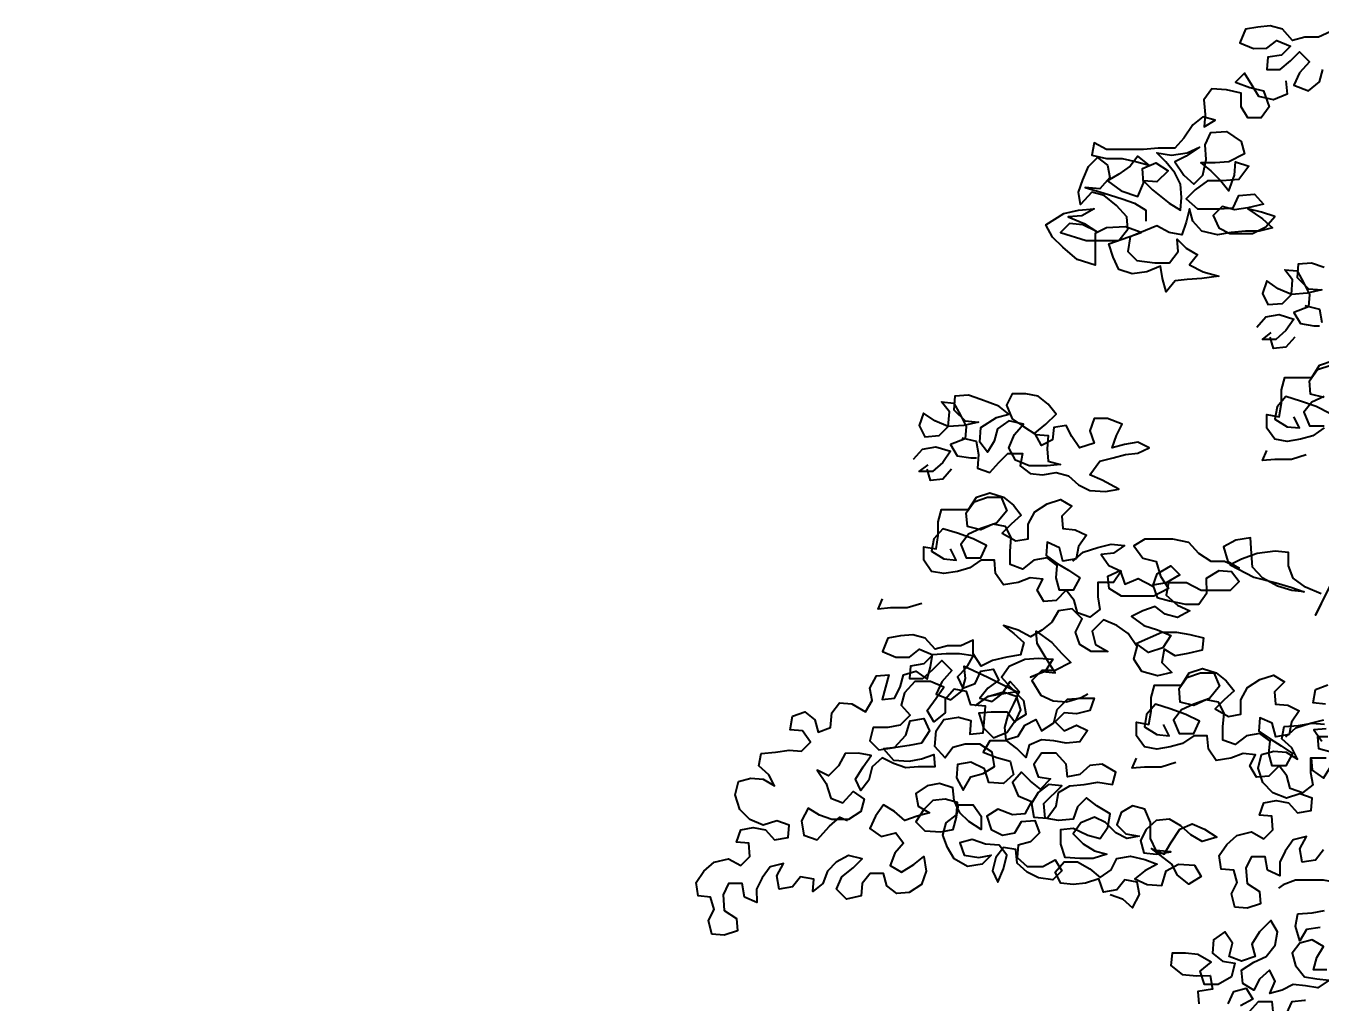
# Model space of a CAD drawing. Header units: metres. Extents: x 750563 to 756046, y 4495933 to 4497284.
# Drawn here: x 755684.125 to 755685.265, y 4496157.491 to 4496158.351 of the extents above; entities that cross this region are included whole.
import ezdxf
from ezdxf import colors
from ezdxf.entities.mleader import LeaderData, LeaderLine
from ezdxf.math import Vec2, Vec3

# ---------------------------------------------------------------- set-up
doc = ezdxf.new("R2010")
doc.units = ezdxf.units.M
doc.layers.add('00_DETALLES', color=7, linetype='Continuous', true_color=0xe0f0d1)
doc.layers.add('00_TEXTOS', color=7, linetype='Continuous')
doc.styles.get("Standard").update_dxf_attribs({"font": 'simplex.shx'})

# ---------------------------------------------------------------- blocks, each defined once
blk = doc.blocks.new('Arbol21')
for points in [[(-1.1124, 6.582), (-1.1396, 6.5696), (-1.1693, 6.5696), (-1.1964, 6.5621), (-1.2187, 6.5868), (-1.2459, 6.5942), (-1.2731, 6.5917), (-1.3003, 6.5867), (-1.3126, 6.5571), (-1.2829, 6.5447), (-1.2533, 6.5448), (-1.231, 6.5621), (-1.2014, 6.5498), (-1.2211, 6.53), (-1.2508, 6.525), (-1.2532, 6.4978), (-1.2236, 6.4978), (-1.2013, 6.5176), (-1.1816, 6.5374), (-1.1593, 6.5152), (-1.1816, 6.4905), (-1.1939, 6.4633), (-1.1617, 6.4509), (-1.1371, 6.4707), (-1.1297, 6.4979)], [(-1.2112, 6.4731), (-1.2087, 6.4435), (-1.2383, 6.4311), (-1.2705, 6.4385), (-1.2853, 6.4632), (-1.3026, 6.4904), (-1.3224, 6.4706), (-1.2903, 6.4582), (-1.2606, 6.4509), (-1.2482, 6.4163), (-1.2655, 6.3915), (-1.2951, 6.3915), (-1.31, 6.4162), (-1.31, 6.4459), (-1.3422, 6.4533), (-1.3743, 6.4557), (-1.3916, 6.431), (-1.3891, 6.3988), (-1.3915, 6.3717), (-1.3668, 6.3865), (-1.394, 6.3939), (-1.4162, 6.3766), (-1.436, 6.3469), (-1.4557, 6.3246), (-1.4928, 6.3246), (-1.5249, 6.3221), (-1.6065, 6.322), (-1.6336, 6.3368), (-1.6386, 6.3097), (-1.6064, 6.3023), (-1.5718, 6.3023), (-1.5397, 6.2949), (-1.5125, 6.2875), (-1.5372, 6.3073), (-1.5545, 6.285), (-1.5792, 6.2677), (-1.6039, 6.2528), (-1.5742, 6.2306), (-1.5372, 6.2183), (-1.5248, 6.248), (-1.5273, 6.2801), (-1.4977, 6.2925), (-1.4705, 6.2752), (-1.4952, 6.2505), (-1.5248, 6.2529), (-1.5051, 6.2332), (-1.468, 6.2035), (-1.4432, 6.1887), (-1.4408, 6.2159), (-1.4433, 6.2456), (-1.4557, 6.2703), (-1.4755, 6.295), (-1.4952, 6.3147), (-1.4631, 6.3098), (-1.4285, 6.3148), (-1.4013, 6.3272), (-1.431, 6.3074), (-1.4557, 6.295), (-1.4359, 6.2654), (-1.4136, 6.2456), (-1.3939, 6.2654), (-1.3865, 6.3), (-1.389, 6.3321), (-1.3767, 6.3593), (-1.3421, 6.3618), (-1.3099, 6.3396), (-1.3025, 6.3124), (-1.3371, 6.2951), (-1.3667, 6.2926), (-1.3988, 6.2926), (-1.3766, 6.2753), (-1.3543, 6.2531), (-1.337, 6.2308), (-1.3247, 6.2655), (-1.3222, 6.2951), (-1.2926, 6.2853), (-1.3148, 6.2556), (-1.3519, 6.2531), (-1.384, 6.253), (-1.4111, 6.2333), (-1.4309, 6.2135), (-1.4062, 6.1912), (-1.3567, 6.1913), (-1.3271, 6.1938), (-1.3148, 6.221), (-1.2802, 6.2235), (-1.2604, 6.2013), (-1.295, 6.1938), (-1.3246, 6.1888), (-1.3518, 6.1962), (-1.3716, 6.1765), (-1.3592, 6.1493), (-1.3344, 6.1369), (-1.285, 6.137), (-1.2554, 6.1518), (-1.2356, 6.1741), (-1.2653, 6.184), (-1.295, 6.1913), (-1.2628, 6.1691), (-1.2406, 6.1494), (-1.2702, 6.1419), (-1.2999, 6.1419), (-1.332, 6.1394), (-1.3616, 6.1344), (-1.3962, 6.1418), (-1.416, 6.1641), (-1.4235, 6.1912), (-1.4308, 6.1616), (-1.4407, 6.1344), (-1.4679, 6.1393), (-1.4951, 6.1541), (-1.5544, 6.1293), (-1.5593, 6.0972), (-1.5395, 6.0774), (-1.5, 6.0725), (-1.4678, 6.0726), (-1.4481, 6.0973), (-1.4506, 6.1245), (-1.4308, 6.1047), (-1.4061, 6.0899), (-1.4233, 6.0677), (-1.3937, 6.0529), (-1.3591, 6.043), (-1.3961, 6.038), (-1.4283, 6.0355), (-1.4554, 6.033), (-1.4752, 6.0083), (-1.4826, 6.038), (-1.4876, 6.0651), (-1.5172, 6.0528), (-1.5494, 6.0478), (-1.579, 6.0576), (-1.5914, 6.0848), (-1.6013, 6.1145), (-1.5569, 6.1293), (-1.5297, 6.1392), (-1.5643, 6.1516), (-1.6063, 6.1491), (-1.631, 6.1367), (-1.6309, 6.0675), (-1.6705, 6.0798), (-1.7026, 6.107), (-1.7249, 6.1292), (-1.7397, 6.1563), (-1.7002, 6.1811), (-1.6681, 6.1885), (-1.6335, 6.191), (-1.6607, 6.1762), (-1.6903, 6.1737), (-1.6557, 6.1589), (-1.6285, 6.1416), (-1.6582, 6.1564), (-1.6879, 6.1589), (-1.7076, 6.1391), (-1.6508, 6.1218), (-1.5791, 6.1219), (-1.5593, 6.1466), (-1.5618, 6.1738), (-1.5841, 6.1985), (-1.6113, 6.2207), (-1.6385, 6.2281), (-1.6632, 6.2009), (-1.6681, 6.2281), (-1.6583, 6.2553), (-1.646, 6.2849), (-1.6262, 6.3047), (-1.6039, 6.2874), (-1.599, 6.2603), (-1.6212, 6.2355), (-1.6533, 6.238), (-1.6113, 6.2257), (-1.5718, 6.2133), (-1.5446, 6.2035), (-1.5198, 6.1887), (-1.5198, 6.164)], [(-1.1692, 5.9781), (-1.1371, 5.9707), (-1.1321, 5.941)], [(-1.1273, 6.0621), (-1.1545, 6.072), (-1.1841, 6.0695), (-1.1866, 6.0398), (-1.1618, 6.0151), (-1.1322, 6.0127), (-1.1643, 6.0053), (-1.1989, 6.0028), (-1.2286, 6.0151), (-1.2533, 6.0324), (-1.2631, 6.0052), (-1.2508, 5.9805), (-1.2186, 5.983), (-1.1989, 6.0028), (-1.1964, 6.0349), (-1.2138, 6.0571), (-1.1866, 6.0547), (-1.1717, 6.0275), (-1.1593, 6.0028), (-1.1618, 5.9756), (-1.1939, 5.9632), (-1.1791, 5.9385), (-1.1494, 5.9336), (-1.137, 5.9336)], [(-1.2754, 5.931), (-1.2557, 5.9533), (-1.226, 5.9583), (-1.1939, 5.9484), (-1.2112, 5.9237), (-1.2334, 5.9039), (-1.2631, 5.9038), (-1.2433, 5.9187)], [(-1.1914, 5.9089), (-1.2111, 5.8866), (-1.2383, 5.8841), (-1.2458, 5.9088)], [(-1.127, 5.7087), (-1.1517, 5.6914), (-1.1788, 5.684), (-1.2085, 5.679), (-1.2357, 5.6839), (-1.253, 5.7086), (-1.253, 5.7383), (-1.2258, 5.7334), (-1.2209, 5.763), (-1.2209, 5.7927), (-1.2135, 5.8199), (-1.1542, 5.8199), (-1.137, 5.8471), (-1.1073, 5.857)], [(-1.127, 5.7755), (-1.1567, 5.7829), (-1.1592, 5.8125), (-1.1419, 5.8372), (-1.1123, 5.8471)], [(-1.127, 5.7779), (-1.1542, 5.7656), (-1.1715, 5.7433), (-1.1591, 5.7137), (-1.127, 5.7137)], [(-1.1146, 5.7409), (-1.1443, 5.7557), (-1.1789, 5.768), (-1.211, 5.7779), (-1.2308, 5.7556), (-1.2357, 5.7284), (-1.2085, 5.7111), (-1.1813, 5.7087), (-1.1937, 5.7334)], [(-1.925, 5.6871), (-1.8929, 5.6797), (-1.8879, 5.6501), (-1.8903, 5.6204), (-1.8631, 5.6106), (-1.8434, 5.6328), (-1.8236, 5.6526), (-1.7915, 5.6527), (-1.7964, 5.6255), (-1.7742, 5.6082), (-1.747, 5.6057), (-1.7173, 5.6107), (-1.6901, 5.6033), (-1.6679, 5.5836), (-1.6432, 5.5712), (-1.6086, 5.5688), (-1.5789, 5.5738), (-1.616, 5.5935), (-1.6432, 5.6058), (-1.621, 5.6355), (-1.5913, 5.643), (-1.5642, 5.6504), (-1.537, 5.6529), (-1.5123, 5.6653), (-1.537, 5.6776), (-1.5666, 5.6726), (-1.5938, 5.6652), (-1.584, 5.6924), (-1.5716, 5.7171), (-1.6038, 5.7294), (-1.6334, 5.7294), (-1.6433, 5.7022), (-1.6334, 5.675), (-1.6655, 5.6651), (-1.6828, 5.6898), (-1.6952, 5.7145), (-1.7224, 5.7096), (-1.7248, 5.6824), (-1.7495, 5.67), (-1.7644, 5.6972), (-1.7397, 5.717), (-1.7174, 5.7392), (-1.7348, 5.7614), (-1.757, 5.7787), (-1.7842, 5.7836), (-1.8139, 5.7836), (-1.8262, 5.7589), (-1.8138, 5.7292), (-1.7891, 5.712), (-1.7619, 5.6947), (-1.7347, 5.6922), (-1.7371, 5.6626), (-1.7347, 5.6354), (-1.7075, 5.628), (-1.7371, 5.6255), (-1.7767, 5.6255), (-1.8063, 5.6378), (-1.8212, 5.665), (-1.8088, 5.6946), (-1.7891, 5.7169), (-1.8212, 5.7243), (-1.8459, 5.707), (-1.8533, 5.6798), (-1.8681, 5.6551), (-1.8854, 5.6773), (-1.883, 5.7094), (-1.8484, 5.7317), (-1.8212, 5.7391), (-1.8435, 5.7564), (-1.883, 5.7712), (-1.9102, 5.781), (-1.9399, 5.7785), (-1.9423, 5.7489), (-1.9176, 5.7242), (-1.8879, 5.7218), (-1.9201, 5.7143), (-1.9547, 5.7118), (-1.9843, 5.7241), (-2.0091, 5.7414), (-2.0189, 5.7142), (-2.0065, 5.6895), (-1.9744, 5.692), (-1.9547, 5.7118), (-1.9522, 5.7439), (-1.9695, 5.7662), (-1.9424, 5.7637), (-1.9275, 5.7366), (-1.9151, 5.7118), (-1.9176, 5.6847), (-1.9497, 5.6723), (-1.9348, 5.6476), (-1.9052, 5.6427), (-1.8928, 5.6427)], [(-2.0312, 5.6401), (-2.0115, 5.6623), (-1.9818, 5.6673), (-1.9497, 5.6575), (-1.9669, 5.6327), (-1.9892, 5.6129), (-2.0188, 5.6129), (-1.9991, 5.6278)], [(-1.1664, 5.6494), (-1.1986, 5.6395), (-1.2356, 5.6395), (-1.2628, 5.637), (-1.2529, 5.6592)], [(-1.9472, 5.6179), (-1.9669, 5.5957), (-1.9941, 5.5932), (-2.0015, 5.6179)], [(-1.6801, 5.4155), (-1.6579, 5.4353), (-1.6257, 5.4452), (-1.5961, 5.4527), (-1.5664, 5.4502), (-1.5911, 5.4329), (-1.6183, 5.4304), (-1.601, 5.4057), (-1.5738, 5.3934), (-1.5911, 5.3686), (-1.6257, 5.3686), (-1.6256, 5.3365), (-1.6207, 5.3093), (-1.6429, 5.292), (-1.6701, 5.3018), (-1.6775, 5.329), (-1.6949, 5.3513), (-1.7171, 5.329), (-1.7443, 5.3265), (-1.7591, 5.3512), (-1.7468, 5.3759), (-1.774, 5.3784), (-1.8011, 5.3685), (-1.8333, 5.3635), (-1.8506, 5.3882), (-1.8531, 5.4178), (-1.8827, 5.4178), (-1.9074, 5.4005), (-1.9346, 5.393), (-1.9642, 5.3881), (-1.9914, 5.393), (-2.0088, 5.4177), (-2.0088, 5.4473), (-1.9816, 5.4424), (-1.9767, 5.4721), (-1.9767, 5.5017), (-1.9693, 5.5289), (-1.91, 5.529), (-1.8927, 5.5562), (-1.8631, 5.5661), (-1.8334, 5.5562), (-1.8112, 5.539), (-1.7939, 5.5167), (-1.8161, 5.4969), (-1.8358, 5.4772), (-1.8062, 5.4599), (-1.779, 5.4649), (-1.779, 5.497), (-1.7642, 5.5242), (-1.737, 5.5415), (-1.7074, 5.5514), (-1.6827, 5.5366), (-1.7049, 5.5143), (-1.7024, 5.4872), (-1.6752, 5.4847), (-1.6505, 5.4724), (-1.6678, 5.4477), (-1.6727, 5.4205), (-1.7023, 5.4155), (-1.7098, 5.4451), (-1.737, 5.4575), (-1.7394, 5.4278), (-1.7147, 5.4105), (-1.6899, 5.3957), (-1.6652, 5.3785), (-1.68, 5.3513), (-1.7097, 5.3512), (-1.7171, 5.3784), (-1.7147, 5.4056), (-1.7369, 5.4229), (-1.7666, 5.4179), (-1.7913, 5.3981), (-1.8185, 5.408), (-1.8185, 5.4376), (-1.816, 5.4673), (-1.8284, 5.492), (-1.8556, 5.4969), (-1.8828, 5.4845), (-1.9124, 5.4919), (-1.9149, 5.5216), (-1.8977, 5.5463), (-1.868, 5.5562), (-1.8384, 5.5562), (-1.826, 5.5266), (-1.8482, 5.4994), (-1.8828, 5.487), (-1.91, 5.4746), (-1.9272, 5.4524), (-1.9149, 5.4227), (-1.8827, 5.4227), (-1.8704, 5.4499), (-1.9001, 5.4647), (-1.9347, 5.4771), (-1.9668, 5.4869), (-1.9866, 5.4647), (-1.9915, 5.4375), (-1.9643, 5.4202), (-1.9371, 5.4178), (-1.9495, 5.4425)], [(-1.1336, 5.3211), (-1.1459, 5.2963), (-1.1089, 5.3705)], [(-1.1336, 5.3433), (-1.1682, 5.3581), (-1.1954, 5.3778), (-1.2053, 5.405), (-1.2053, 5.4347), (-1.235, 5.4371), (-1.2745, 5.4321), (-1.3091, 5.4197), (-1.3338, 5.4074), (-1.2819, 5.3802), (-1.2324, 5.3679), (-1.2003, 5.3581), (-1.1707, 5.3482), (-1.1978, 5.3507), (-1.23, 5.3605), (-1.2621, 5.3778), (-1.2844, 5.4025), (-1.2869, 5.4321), (-1.2894, 5.4667), (-1.3215, 5.4617), (-1.3487, 5.4469), (-1.3388, 5.4148), (-1.314, 5.4), (-1.3462, 5.4148), (-1.3758, 5.4147), (-1.403, 5.432), (-1.4253, 5.4567), (-1.4599, 5.4641), (-1.5217, 5.464), (-1.5464, 5.4492), (-1.5266, 5.422), (-1.4969, 5.4146), (-1.487, 5.3825), (-1.4697, 5.3553), (-1.5018, 5.338), (-1.5735, 5.338), (-1.6007, 5.3552), (-1.6031, 5.3824), (-1.576, 5.3948), (-1.5661, 5.3651), (-1.5364, 5.3775), (-1.5043, 5.3603), (-1.4944, 5.3874), (-1.4648, 5.4048), (-1.445, 5.385), (-1.4746, 5.3677), (-1.5043, 5.3627), (-1.4944, 5.3356), (-1.4672, 5.3282), (-1.4326, 5.3208), (-1.4029, 5.3208), (-1.3856, 5.3455), (-1.3857, 5.3777), (-1.3585, 5.395), (-1.3313, 5.3925), (-1.314, 5.3703), (-1.3338, 5.3505), (-1.398, 5.3505), (-1.4301, 5.3677), (-1.4697, 5.3677), (-1.4746, 5.3405), (-1.4499, 5.3183), (-1.4227, 5.306), (-1.4498, 5.2911), (-1.477, 5.2985), (-1.4993, 5.3158), (-1.5265, 5.3059), (-1.5512, 5.2935), (-1.524, 5.2737), (-1.4943, 5.2639), (-1.4646, 5.2516), (-1.4819, 5.2244), (-1.514, 5.2144), (-1.5412, 5.2342), (-1.4844, 5.259), (-1.4523, 5.259), (-1.4226, 5.2541), (-1.393, 5.2467), (-1.3954, 5.2195), (-1.4275, 5.2121), (-1.4547, 5.2071), (-1.4794, 5.2219), (-1.4844, 5.1922), (-1.4621, 5.17), (-1.4942, 5.1626), (-1.5288, 5.1724), (-1.5461, 5.1996), (-1.5388, 5.2268), (-1.5585, 5.2564), (-1.5833, 5.2737), (-1.6129, 5.286), (-1.6376, 5.2613), (-1.6302, 5.2316), (-1.603, 5.2168), (-1.6401, 5.2168), (-1.6648, 5.2316), (-1.6747, 5.2588), (-1.6599, 5.2884), (-1.6822, 5.3107), (-1.7118, 5.3057), (-1.7266, 5.281), (-1.7488, 5.2637), (-1.7735, 5.2488), (-1.8007, 5.2636), (-1.8329, 5.2735), (-1.8106, 5.2562), (-1.7884, 5.2364), (-1.7957, 5.2092), (-1.8254, 5.2043), (-1.8575, 5.1968), (-1.8822, 5.1845), (-1.8995, 5.2116), (-1.8996, 5.2413), (-1.9267, 5.2289), (-1.9564, 5.2289), (-1.9836, 5.2214), (-2.0058, 5.2461), (-2.033, 5.2535), (-2.0602, 5.251), (-2.0874, 5.246), (-2.0997, 5.2164), (-2.07, 5.204), (-2.0404, 5.2041), (-2.0182, 5.2214), (-1.9885, 5.2091), (-2.0083, 5.1893), (-2.0379, 5.1843), (-2.0403, 5.1571), (-2.0107, 5.1572), (-1.9885, 5.1769), (-1.9687, 5.1967), (-1.9465, 5.1745), (-1.9687, 5.1498), (-1.981, 5.1226), (-1.9489, 5.1103), (-1.9242, 5.13), (-1.9168, 5.1572), (-1.9193, 5.1844), (-1.8674, 5.1598), (-1.8031, 5.1277), (-1.8377, 5.1227), (-1.8673, 5.1177), (-1.8945, 5.0979), (-1.8673, 5.1177), (-1.8327, 5.1277), (-1.8055, 5.1178), (-1.7956, 5.0882), (-1.808, 5.061), (-1.8253, 5.0832), (-1.8599, 5.0832), (-1.8871, 5.0807), (-1.8771, 5.0485), (-1.8549, 5.0263), (-1.8252, 5.0387), (-1.808, 5.0634), (-1.7833, 5.0783), (-1.7882, 5.1079), (-1.8179, 5.1376), (-1.8377, 5.1598), (-1.8204, 5.1845), (-1.7859, 5.1994), (-1.7562, 5.2019), (-1.7241, 5.1994), (-1.7413, 5.1722), (-1.7735, 5.1598), (-1.7463, 5.1722), (-1.7191, 5.1698), (-1.7414, 5.2044), (-1.7587, 5.234), (-1.7612, 5.2612), (-1.7266, 5.2365), (-1.7043, 5.2118), (-1.6845, 5.192), (-1.7191, 5.1747), (-1.7488, 5.1747), (-1.771, 5.1524), (-1.7512, 5.1203), (-1.724, 5.108), (-1.6943, 5.1055), (-1.6622, 5.1155), (-1.6474, 5.1229)], [(-2.0128, 5.3223), (-2.0449, 5.3124), (-2.0819, 5.3123), (-2.1091, 5.3098), (-2.0993, 5.3321)], [(-1.1286, 4.7796), (-1.1459, 4.7573), (-1.1755, 4.7523), (-1.1805, 4.782), (-1.1657, 4.8092), (-1.1953, 4.8017), (-1.2126, 4.777), (-1.2249, 4.7523), (-1.2249, 4.7226), (-1.2521, 4.735), (-1.2571, 4.7646), (-1.2867, 4.7646), (-1.2991, 4.7399), (-1.2966, 4.7053), (-1.2694, 4.688), (-1.2669, 4.6608), (-1.2965, 4.6509), (-1.3237, 4.6534), (-1.3311, 4.683), (-1.3188, 4.7077), (-1.3262, 4.7349), (-1.3534, 4.7373), (-1.3584, 4.767), (-1.3411, 4.7917), (-1.3189, 4.8115), (-1.2868, 4.819), (-1.2596, 4.8042), (-1.2398, 4.8239), (-1.2423, 4.8536), (-1.2695, 4.856), (-1.2596, 4.8832), (-1.2325, 4.8882), (-1.2053, 4.8833), (-1.1855, 4.8611), (-1.1558, 4.866), (-1.1534, 4.8932), (-1.1806, 4.9031), (-1.2102, 4.8932), (-1.2399, 4.9055), (-1.2622, 4.9277), (-1.2721, 4.9598), (-1.2647, 4.9895), (-1.2375, 4.9969), (-1.2103, 4.9945), (-1.1856, 4.9797), (-1.198, 5.0044), (-1.2202, 5.0241), (-1.2153, 5.0513), (-1.1832, 5.0538), (-1.1535, 5.0588), (-1.1264, 5.0563)], [(-1.1239, 5.1008), (-1.1511, 5.1033), (-1.1462, 5.1329), (-1.119, 5.1428)], [(-1.5981, 4.6814), (-1.5709, 4.6715), (-1.5487, 4.6518), (-1.5339, 4.6815), (-1.5388, 4.7086), (-1.566, 4.7136), (-1.5833, 4.6913), (-1.6129, 4.6863), (-1.6229, 4.716), (-1.6525, 4.7061), (-1.6797, 4.7036), (-1.7069, 4.706), (-1.7192, 4.7307), (-1.6995, 4.753), (-1.6698, 4.753), (-1.6426, 4.7382), (-1.6204, 4.7185), (-1.5957, 4.7358), (-1.5834, 4.7605), (-1.5537, 4.7655), (-1.5216, 4.7581), (-1.4944, 4.7482), (-1.5216, 4.7334), (-1.5438, 4.7161), (-1.5166, 4.7037), (-1.4845, 4.7013), (-1.4746, 4.7334), (-1.4474, 4.7483), (-1.4128, 4.7458), (-1.398, 4.7211), (-1.4251, 4.7038), (-1.4499, 4.7236), (-1.4623, 4.7483), (-1.5068, 4.7828), (-1.4796, 4.7705), (-1.4648, 4.7952), (-1.445, 4.8249), (-1.4179, 4.8373), (-1.3907, 4.8249), (-1.3635, 4.8077), (-1.3956, 4.7977), (-1.4203, 4.8125), (-1.4426, 4.8323), (-1.4673, 4.8471), (-1.4969, 4.8446), (-1.5192, 4.8248), (-1.5315, 4.8001), (-1.5241, 4.7729), (-1.4969, 4.7705), (-1.4648, 4.7754), (-1.4969, 4.7779), (-1.5093, 4.805), (-1.5093, 4.8396), (-1.5217, 4.8693), (-1.5489, 4.8767), (-1.5736, 4.8618), (-1.5834, 4.8346), (-1.5636, 4.8149), (-1.534, 4.81), (-1.5612, 4.805), (-1.5859, 4.8173), (-1.6081, 4.8396), (-1.6329, 4.8519), (-1.6625, 4.8395), (-1.6798, 4.8148), (-1.6575, 4.7926), (-1.6328, 4.7778), (-1.6056, 4.7704), (-1.6353, 4.7605), (-1.6649, 4.7604), (-1.697, 4.7629), (-1.7069, 4.7925), (-1.707, 4.8246), (-1.6798, 4.8271), (-1.6477, 4.8123), (-1.6205, 4.8049), (-1.6032, 4.8297), (-1.5983, 4.8593), (-1.6279, 4.8766), (-1.6502, 4.8939), (-1.67, 4.8741), (-1.6798, 4.8469), (-1.7119, 4.8444), (-1.7416, 4.8493), (-1.7441, 4.8814), (-1.7046, 4.921), (-1.7343, 4.9235), (-1.7565, 4.9061), (-1.7713, 4.8814), (-1.7663, 4.8518), (-1.7367, 4.8493), (-1.7169, 4.8765), (-1.712, 4.9062), (-1.6873, 4.921), (-1.6552, 4.9235), (-1.6255, 4.9285), (-1.5934, 4.9236), (-1.586, 4.9508), (-1.6157, 4.9681), (-1.6429, 4.9656), (-1.6651, 4.9458), (-1.6923, 4.9408), (-1.6948, 4.968), (-1.717, 4.9927), (-1.7491, 4.9926), (-1.7664, 4.9679), (-1.7565, 4.9407), (-1.7293, 4.9358), (-1.7515, 4.9136), (-1.7738, 4.9308), (-1.7936, 4.9506), (-1.8133, 4.9283), (-1.801, 4.8987), (-1.7713, 4.8864), (-1.7861, 4.8592), (-1.8133, 4.8567), (-1.8454, 4.869), (-1.8701, 4.8541), (-1.8602, 4.8245), (-1.8355, 4.8122), (-1.8083, 4.8171), (-1.7935, 4.8419), (-1.7638, 4.8444), (-1.7539, 4.8172), (-1.7737, 4.7974), (-1.8009, 4.79), (-1.8033, 4.7628), (-1.781, 4.743), (-1.7464, 4.7431), (-1.7193, 4.7579), (-1.7044, 4.7332), (-1.7242, 4.7134), (-1.7563, 4.7183), (-1.781, 4.7307), (-1.8033, 4.7504), (-1.8058, 4.7801), (-1.833, 4.785), (-1.8503, 4.7627), (-1.8576, 4.7331), (-1.8453, 4.7084), (-1.8329, 4.738), (-1.8255, 4.7677), (-1.8429, 4.7899), (-1.8725, 4.7924), (-1.9022, 4.8022), (-1.9294, 4.7948), (-1.9195, 4.7676), (-1.8873, 4.7627), (-1.8601, 4.7677), (-1.8799, 4.7479), (-1.912, 4.7429), (-1.9417, 4.7602), (-1.9565, 4.7849), (-1.9664, 4.812), (-1.9591, 4.8392), (-1.9368, 4.8566), (-1.9344, 4.8837), (-1.9616, 4.8911), (-1.9888, 4.8886), (-2.0085, 4.8688), (-2.0258, 4.8416), (-2.006, 4.8219), (-1.9714, 4.8195), (-1.9442, 4.8244), (-1.9368, 4.8516), (-1.9319, 4.8788), (-1.8998, 4.8788), (-1.8825, 4.8541), (-1.8824, 4.8245), (-1.9096, 4.8418), (-1.9294, 4.8615), (-1.9418, 4.8887), (-1.9443, 4.9159), (-1.974, 4.9257), (-2.0011, 4.9207), (-2.0258, 4.9034), (-2.0209, 4.8762), (-1.9961, 4.8614), (-2.0233, 4.854), (-2.0505, 4.8441), (-2.0728, 4.8638), (-2.0975, 4.8786), (-2.1148, 4.8539), (-2.1271, 4.8267), (-2.1024, 4.8094), (-2.0702, 4.8169), (-2.0529, 4.7947), (-2.0727, 4.7724), (-2.0825, 4.7452), (-2.0578, 4.7304), (-2.0306, 4.7477), (-2.0084, 4.7651), (-2.0034, 4.7329), (-2.0133, 4.7033), (-2.0405, 4.6859), (-2.0676, 4.6834), (-2.0899, 4.7007), (-2.0973, 4.7279), (-2.127, 4.7279), (-2.1443, 4.7056), (-2.1467, 4.6784), (-2.1788, 4.671), (-2.2011, 4.6932), (-2.1888, 4.7204), (-2.1641, 4.7402), (-2.1443, 4.76), (-2.174, 4.7674), (-2.2012, 4.7525), (-2.2209, 4.7327), (-2.2308, 4.7055), (-2.253, 4.6882), (-2.2505, 4.7154), (-2.2802, 4.7203), (-2.2975, 4.6981), (-2.3271, 4.6931), (-2.3321, 4.7227), (-2.3173, 4.7499), (-2.347, 4.7425), (-2.3642, 4.7178), (-2.3766, 4.693), (-2.3765, 4.6634), (-2.4037, 4.6757), (-2.4087, 4.7054), (-2.4384, 4.7053), (-2.4507, 4.6806), (-2.4482, 4.646), (-2.421, 4.6288), (-2.4185, 4.6016), (-2.4481, 4.5917), (-2.4753, 4.5941), (-2.4828, 4.6238), (-2.4704, 4.6485), (-2.4779, 4.6757), (-2.5051, 4.6781), (-2.51, 4.7078), (-2.4927, 4.7325), (-2.4705, 4.7523), (-2.4384, 4.7597), (-2.4112, 4.7449), (-2.3915, 4.7647), (-2.394, 4.7944), (-2.4211, 4.7968), (-2.4113, 4.824), (-2.3841, 4.829), (-2.3569, 4.824), (-2.3371, 4.8018), (-2.3075, 4.8068), (-2.305, 4.834), (-2.3322, 4.8438), (-2.3619, 4.8339), (-2.3915, 4.8463), (-2.4138, 4.8685), (-2.4237, 4.9006), (-2.4163, 4.9303), (-2.3891, 4.9377), (-2.362, 4.9352), (-2.3372, 4.9204), (-2.3496, 4.9451), (-2.3719, 4.9649), (-2.367, 4.9921), (-2.3348, 4.9946), (-2.3052, 4.9995), (-2.278, 4.9971), (-2.2582, 5.0169), (-2.2756, 5.0416), (-2.3027, 5.044), (-2.2978, 5.0737), (-2.2707, 5.0836), (-2.2484, 5.0663), (-2.241, 5.0391), (-2.2138, 5.0491), (-2.2113, 5.0812), (-2.1941, 5.1034), (-2.1669, 5.101), (-2.1372, 5.0837), (-2.1224, 5.1084), (-2.1274, 5.1356), (-2.1126, 5.1628), (-2.0854, 5.1653), (-2.1002, 5.1109), (-2.073, 5.1134), (-2.0607, 5.1382), (-2.0533, 5.1654), (-2.0261, 5.1728), (-2.0014, 5.1555), (-1.994, 5.1827), (-1.9891, 5.2099), (-1.9594, 5.2124), (-1.9297, 5.2124), (-1.9001, 5.2075), (-1.9149, 5.1803), (-1.9346, 5.1605), (-1.9223, 5.1358), (-1.8951, 5.1457), (-1.8828, 5.1729), (-1.8556, 5.1779), (-1.8432, 5.1532), (-1.8679, 5.1359), (-1.8852, 5.1136), (-1.858, 5.1062), (-1.8358, 5.1235), (-1.8185, 5.1507), (-1.7987, 5.1285), (-1.811, 5.1013), (-1.8234, 5.0766), (-1.8307, 5.0494), (-1.8282, 5.0222), (-1.8011, 5.0297), (-1.7863, 5.0544), (-1.7616, 5.0668), (-1.7492, 5.0421), (-1.722, 5.0594), (-1.7146, 5.0891), (-1.6924, 5.1113), (-1.6628, 5.1138), (-1.6331, 5.1138), (-1.643, 5.0866), (-1.6726, 5.0792), (-1.6998, 5.0817), (-1.7196, 5.0619), (-1.6998, 5.0421), (-1.6726, 5.0545), (-1.6479, 5.0422), (-1.6651, 5.0174), (-1.6948, 5.0149), (-1.722, 5.0199), (-1.7492, 5.0223), (-1.7763, 5.0099), (-1.7837, 4.9827), (-1.8035, 5.0025), (-1.8258, 5.0198), (-1.8628, 5.0197), (-1.8776, 4.995), (-1.848, 4.9827), (-1.8183, 4.9753), (-1.8109, 4.9456), (-1.8331, 4.9258), (-1.8652, 4.9283), (-1.8751, 4.9579), (-1.9048, 4.9727), (-1.9345, 4.9678), (-1.9369, 4.9381), (-1.9221, 4.9109), (-1.9048, 4.9406), (-1.8776, 4.948), (-1.8529, 4.9629), (-1.8579, 4.995), (-1.8851, 5.0123), (-1.9172, 5.0123), (-1.9444, 5.0048), (-1.9617, 4.9826), (-1.9839, 5.0073), (-1.9815, 5.0419), (-1.9642, 5.0666), (-1.9321, 5.0716), (-1.9049, 5.0642), (-1.9073, 5.0345), (-1.8777, 5.037), (-1.8752, 5.0691), (-1.8728, 5.0963), (-1.9049, 5.0988), (-1.9148, 5.1284), (-1.942, 5.1333), (-1.9618, 5.1111), (-1.9618, 5.0814), (-1.9864, 5.0616), (-2.0013, 5.0863), (-1.9815, 5.1135), (-1.9643, 5.1382), (-1.9939, 5.1506), (-2.0285, 5.1505), (-2.0508, 5.1258), (-2.0581, 5.0986), (-2.0384, 5.0764), (-2.0606, 5.0541), (-2.0878, 5.0492), (-2.1199, 5.0491), (-2.1273, 5.0195), (-2.1075, 4.9997), (-2.0729, 5.0047), (-2.0482, 5.0319), (-2.0383, 5.064), (-2.0087, 5.069), (-1.9963, 5.0418), (-2.0136, 5.0146), (-2.0408, 5.0097), (-2.0704, 5.0047), (-2.0976, 5.0022), (-2.0753, 4.9775), (-2.0407, 4.9751), (-2.0136, 4.98), (-1.9864, 4.99), (-1.9839, 4.9628), (-2.021, 4.9627), (-2.0481, 4.9602), (-2.0753, 4.9701), (-2.1, 4.9824), (-2.1223, 4.9626), (-2.1297, 4.933), (-2.1469, 4.9107), (-2.1593, 4.9354), (-2.142, 4.9626), (-2.1248, 4.9874), (-2.152, 4.9923), (-2.1816, 4.9922), (-2.1964, 4.965), (-2.2186, 4.9428), (-2.2434, 4.9551), (-2.2236, 4.9255), (-2.2136, 4.8934), (-2.1865, 4.8835), (-2.1642, 4.9082), (-2.1395, 4.891), (-2.1469, 4.8638), (-2.1741, 4.8465), (-2.2111, 4.8464), (-2.2383, 4.8563), (-2.263, 4.8711), (-2.2779, 4.8439), (-2.2729, 4.8118), (-2.2432, 4.8019), (-2.2161, 4.8316), (-2.1938, 4.8514), (-2.1765, 4.844)], [(-1.2115, 5.0288), (-1.1892, 5.0485), (-1.1571, 5.0585), (-1.1275, 5.0659)], [(-1.1225, 5.0461), (-1.1497, 5.0436), (-1.1324, 5.0189)], [(-1.1225, 4.9819), (-1.1571, 4.9819), (-1.157, 4.9497), (-1.1521, 4.9225), (-1.1743, 4.9052), (-1.2015, 4.9151), (-1.2089, 4.9423), (-1.2262, 4.9645), (-1.2485, 4.9422), (-1.2756, 4.9397), (-1.2905, 4.9644), (-1.2782, 4.9892), (-1.3053, 4.9916), (-1.3325, 4.9817), (-1.3646, 4.9767), (-1.382, 5.0014), (-1.3845, 5.0311), (-1.4141, 5.031), (-1.4388, 5.0137), (-1.466, 5.0063), (-1.4956, 5.0013), (-1.5228, 5.0062), (-1.5401, 5.0309), (-1.5402, 5.0606), (-1.513, 5.0557), (-1.5081, 5.0853), (-1.5081, 5.115), (-1.5007, 5.1422), (-1.4414, 5.1422), (-1.4241, 5.1694), (-1.3945, 5.1793), (-1.3648, 5.1695), (-1.3426, 5.1522), (-1.3252, 5.13), (-1.3475, 5.1102), (-1.3672, 5.0904), (-1.3375, 5.0731), (-1.3104, 5.0781), (-1.3104, 5.1102), (-1.2956, 5.1374), (-1.2684, 5.1547), (-1.2388, 5.1646), (-1.2141, 5.1498), (-1.2363, 5.1276), (-1.2338, 5.1004), (-1.2066, 5.098), (-1.1819, 5.0856), (-1.1991, 5.0609), (-1.2041, 5.0337), (-1.2337, 5.0287), (-1.2412, 5.0584), (-1.2683, 5.0707), (-1.2708, 5.0411), (-1.2461, 5.0238), (-1.2213, 5.009), (-1.1966, 4.9917), (-1.2114, 4.9645), (-1.2411, 4.9645), (-1.2485, 4.9917), (-1.2461, 5.0188), (-1.2683, 5.0361), (-1.298, 5.0311), (-1.3227, 5.0114), (-1.3499, 5.0212), (-1.3499, 5.0509), (-1.3474, 5.0805), (-1.3598, 5.1052), (-1.387, 5.1101), (-1.4142, 5.0978), (-1.4438, 5.1052), (-1.4463, 5.1348), (-1.4291, 5.1595), (-1.3994, 5.1694), (-1.3698, 5.1695), (-1.3574, 5.1398), (-1.3796, 5.1126), (-1.4142, 5.1002), (-1.4413, 5.0879), (-1.4586, 5.0656), (-1.4462, 5.036), (-1.4141, 5.036), (-1.4018, 5.0632), (-1.4315, 5.078), (-1.4661, 5.0903), (-1.4982, 5.1002), (-1.5179, 5.0779), (-1.5229, 5.0507), (-1.4957, 5.0334), (-1.4685, 5.031), (-1.4809, 5.0557)], [(-1.1559, 4.9822), (-1.1534, 4.955), (-1.1287, 4.9377), (-1.1114, 4.9649), (-1.1115, 4.9946), (-1.1387, 5.002), (-1.1412, 5.0291), (-1.1189, 5.0292)], [(-1.4536, 4.9717), (-1.4857, 4.9618), (-1.5228, 4.9617), (-1.55, 4.9593), (-1.5401, 4.9815)], [(-0.723, 4.4463), (-0.7403, 4.4735), (-0.7601, 4.4982), (-0.7799, 4.5253), (-0.7972, 4.5476), (-0.8195, 4.5673), (-0.8442, 4.5871), (-0.8665, 4.6068), (-0.8887, 4.629), (-0.911, 4.6488), (-0.9357, 4.6636), (-0.9629, 4.6759), (-0.9901, 4.6858), (-1.0173, 4.6932), (-1.0445, 4.6956), (-1.0717, 4.703), (-1.1013, 4.7079), (-1.1285, 4.7128), (-1.1903, 4.7128), (-1.2175, 4.7029), (-1.2273, 4.6955)], [(-1.1358, 4.609), (-1.1655, 4.6041), (-1.1803, 4.5793), (-1.1902, 4.6115), (-1.1853, 4.6387), (-1.1532, 4.6412), (-1.126, 4.6461)], [(-1.1209, 4.5151), (-1.1506, 4.5151), (-1.1432, 4.5423), (-1.1284, 4.567), (-1.1531, 4.5818), (-1.1803, 4.5744), (-1.1976, 4.5521), (-1.1901, 4.525), (-1.1703, 4.5003), (-1.1431, 4.4954), (-1.116, 4.4929), (-1.1407, 4.4756), (-1.1678, 4.4805), (-1.195, 4.483), (-1.2197, 4.4706), (-1.2469, 4.4631), (-1.2346, 4.4903), (-1.247, 4.515), (-1.2692, 4.4952), (-1.2815, 4.4705), (-1.3062, 4.4853), (-1.3087, 4.515), (-1.2816, 4.5323), (-1.2544, 4.5447), (-1.2346, 4.5694), (-1.2297, 4.5991), (-1.2446, 4.6238), (-1.2693, 4.599), (-1.2865, 4.5718), (-1.2791, 4.5447), (-1.3088, 4.5347), (-1.3359, 4.5446), (-1.3286, 4.5743), (-1.3459, 4.599), (-1.3706, 4.5816), (-1.373, 4.552), (-1.3508, 4.5347), (-1.3236, 4.5298), (-1.331, 4.5001), (-1.3606, 4.4828), (-1.3903, 4.4828), (-1.4002, 4.5124), (-1.3755, 4.5322), (-1.4051, 4.5495), (-1.4323, 4.5519), (-1.462, 4.5519), (-1.4644, 4.5247), (-1.4397, 4.505), (-1.4076, 4.5025), (-1.3779, 4.5026), (-1.3729, 4.4729), (-1.4051, 4.4679), (-1.4026, 4.4408)], [(-1.3383, 4.4408), (-1.326, 4.468), (-1.2988, 4.4754), (-1.284, 4.4507), (-1.3111, 4.4359)], [(-1.2914, 4.4236), (-1.2716, 4.4458), (-1.2419, 4.4458), (-1.2394, 4.4162)], [(-1.2098, 4.4187), (-1.1975, 4.4459), (-1.1703, 4.4484), (-1.1678, 4.4484)]]:
    blk.add_lwpolyline(points)

msp = doc.modelspace()

# ---------------------------------------------------------------- block references
at = {"layer": '00_DETALLES', "xscale": 0.4000000000000057, "yscale": 0.4000000000000057, "zscale": 0.4000000000000057}
msp.add_blockref('Arbol21', (755685.7192, 4496155.71301), dxfattribs=at)

# ---------------------------------------------------------------- leaders
at = {"layer": '00_TEXTOS'}
ml = msp.add_multileader_mtext('Standard', dxfattribs=at)
ml.set_content('PIE DE GAVIONES\\P{\\W0.7;(DE P.K. 4+573,70 A P.K. 4+580,00)\\P(DE P.K. 4+960,00 A P.K. 5+045,00)\\P(DE P.K. 6+260,00 A P.K. 6+425,00)\\P(DE P.K. 6+830,00 A P.K. 6+990,00)\\P(DE P.K. 7+010,00 A P.K. 7+345,00)}', color=256)
ml.set_leader_properties()
ml.build(insert=Vec2(0, 0))
ml.multileader.update_dxf_attribs({"text_left_attachment_type": 5, "text_right_attachment_type": 5, "dogleg_length": 0, "arrow_head_size": 0.125})
ctx = ml.context
ctx.base_point, ctx.char_height, ctx.arrow_head_size, ctx.landing_gap_size, ctx.plane_origin = Vec3(755682.00889, 4496156.46067), 0.1125, 0.125, 0.05, Vec3(755681.72652, 4496154.04644)
ctx.left_attachment, ctx.right_attachment, ctx.text_align_type = 5, 5, 1
notes = []
notes.append((ctx, [(1, (1, 1, 0), (755684.41139, 4496156.46067), (-1, 0), 0, [(0, [(755684.54687, 4496155.62615)], 0, [])])]))
ctx.mtext.insert, ctx.mtext.alignment, ctx.mtext.line_spacing_style, ctx.mtext.flow_direction = Vec3(755683.20076, 4496157.54817), 2, 2, 5
for ctx, leaders in notes:
    for number, flags, end, landing, length, lines in leaders:
        leader = LeaderData()
        leader.index, (leader.has_last_leader_line, leader.has_dogleg_vector, leader.attachment_direction) = number, flags
        leader.last_leader_point, leader.dogleg_vector, leader.dogleg_length = Vec3(end), Vec3(landing), length
        for number, points, colour, breaks in lines:
            line = LeaderLine()
            line.index, line.vertices, line.color, line.breaks = number, Vec3.list(points), colors.encode_raw_color(colour), breaks
            leader.lines.append(line)
        ctx.leaders.append(leader)

doc.saveas('drawing.dxf')
